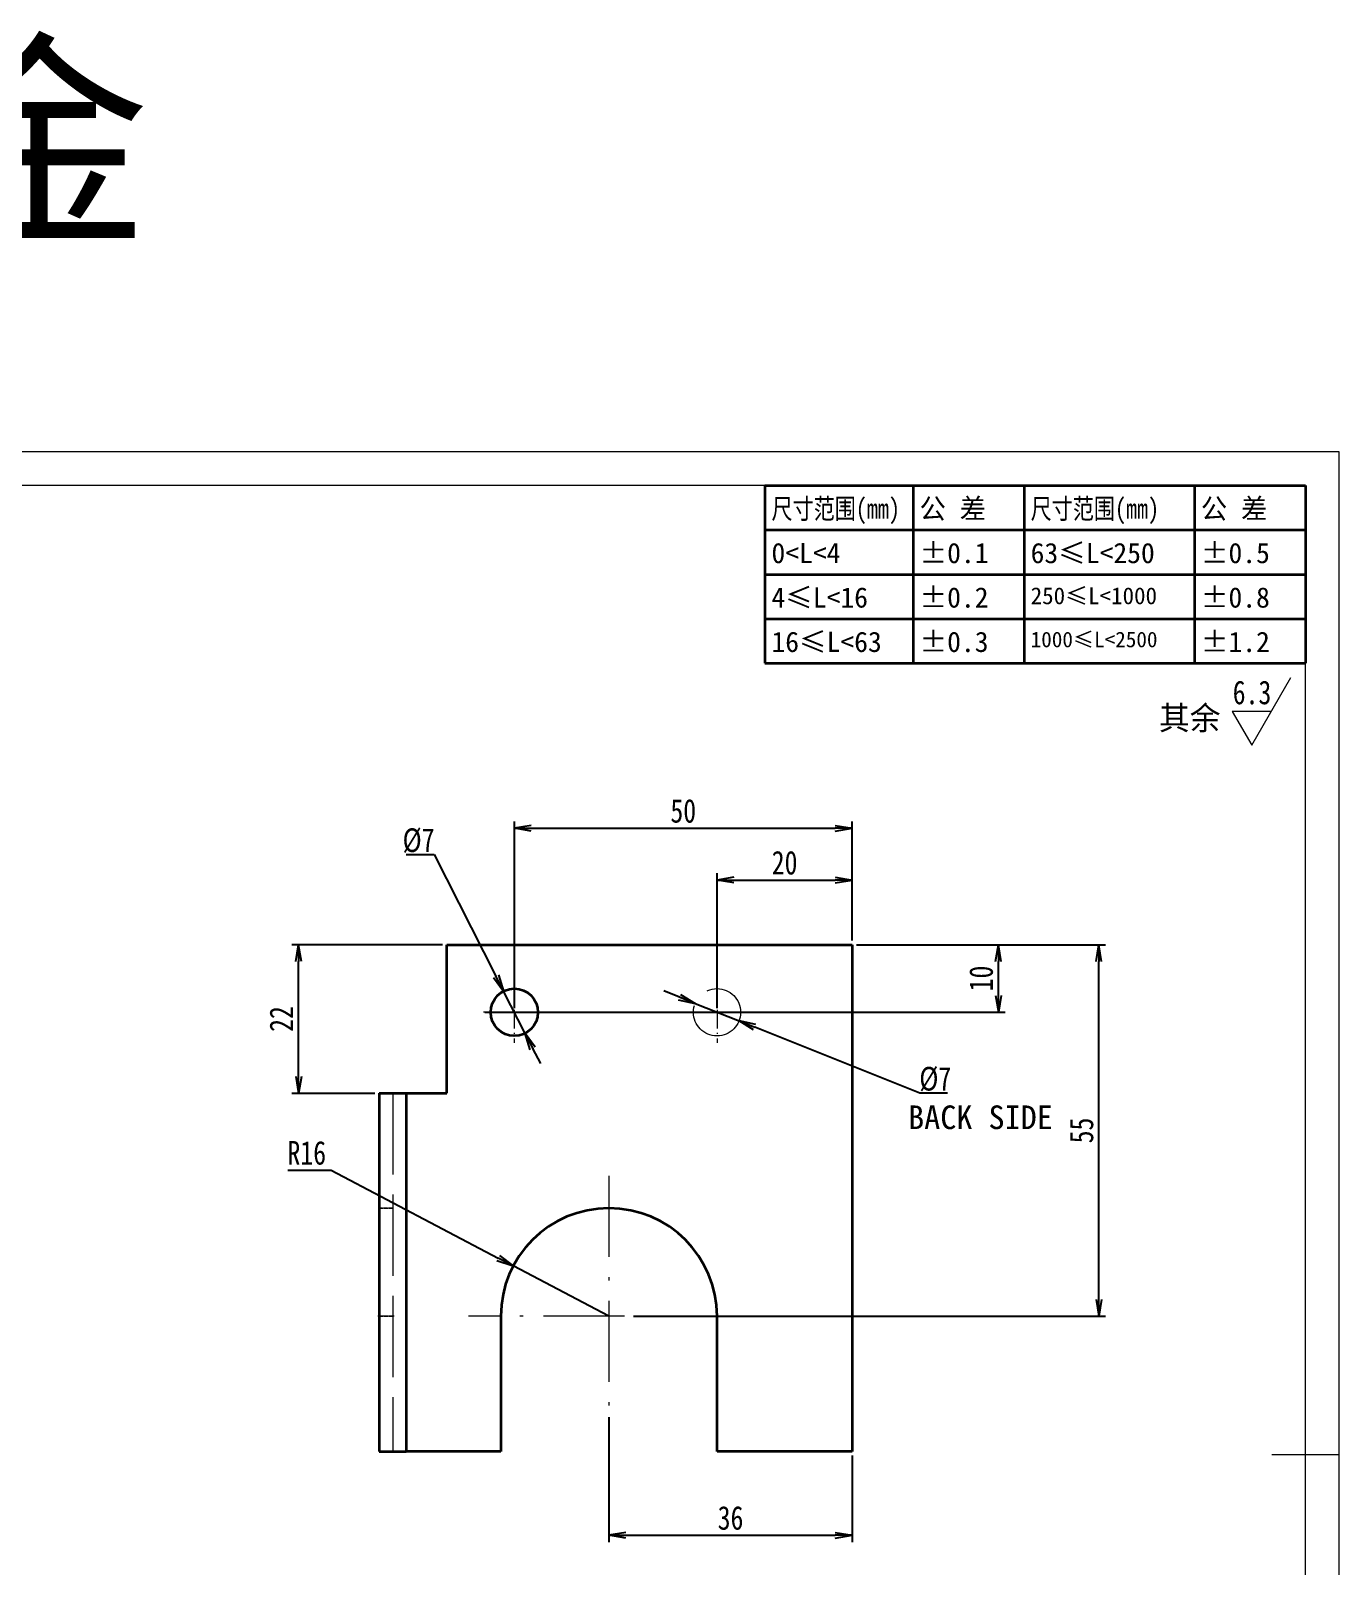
# Model space of a CAD drawing. Header units: millimetres. Extents: x -15766 to 80009, y -9701 to 15159.
# Drawn here: x -9466.4 to -9272.7, y 9018 to 9245.3 of the extents above; entities that cross this region are included whole.
import ezdxf
from ezdxf.enums import TextEntityAlignment as Align

# ---------------------------------------------------------------- set-up
doc = ezdxf.new("R2010")
doc.units = ezdxf.units.MM
for name, pattern in [('CENTER-HOKUTO_1', [16, 13, -1, 1, -1]), ('DASHDOT', [18.5, 12, -3, 0.5, -3]), ('DASHED', [15, 12, -3]), ('HIDDEN-HOKUTO_1', [2, 1, -1])]:
    doc.linetypes.add(name, pattern=pattern)
doc.layers.get('DEFPOINTS').update_dxf_attribs({"lineweight": 18})
for name, color, linetype, lineweight in [('AM_7', 2, 'CENTER-HOKUTO_1', 18), ('AM_HID', 1, 'HIDDEN-HOKUTO_1', 18), ('AM_VIS', 7, 'Continuous', 18), ('CDRAFT0', 7, 'Continuous', 18), ('DIM', 253, 'Continuous', 20), ('title_frame', 7, 'Continuous', 18), ('word_dim', 9, 'Continuous', 18), ('尺寸线层', 3, 'Continuous', 18), ('粗实线层', 7, 'Continuous', 35), ('粗实线层_1', 7, 'Continuous', 15)]:
    doc.layers.add(name, color=color, linetype=linetype, lineweight=lineweight)
doc.styles.add('DIM', font='', dxfattribs={"width": 0.8})
doc.styles.get('DIM').set_extended_font_data('NSimSun')
doc.dimstyles.new('1-1$0', dxfattribs={"dimtxt": 3.5, "dimasz": 2.5, "dimexe": 1, "dimexo": 0.625, "dimgap": 0.8, "dimtad": 1, "dimdsep": 46, "dimtxsty": 'DIM', "dimblk": 'OPEN', "dimcen": 0, "dimdle": 5, "dimclrd": 256, "dimclre": 256, "dimclrt": 3, "dimazin": 3, "dimtfac": 0.5, "dimtmove": 0, "dimatfit": 3, "dimldrblk": 'OPEN', "dimfxl": 0, "dimtolj": 1, "dimarcsym": 0})
doc.dimstyles.new('1-1$3', dxfattribs={"dimtxt": 3.5, "dimasz": 2.5, "dimexe": 1, "dimexo": 0.625, "dimgap": 0.3, "dimtad": 1, "dimtih": 1, "dimtoh": 1, "dimdsep": 46, "dimtxsty": 'DIM', "dimblk": 'OPEN', "dimcen": 0, "dimdle": 5, "dimclrd": 256, "dimclre": 256, "dimclrt": 3, "dimazin": 3, "dimtfac": 0.5, "dimtmove": 0, "dimatfit": 3, "dimldrblk": 'OPEN', "dimfxl": 0, "dimtolj": 1, "dimarcsym": 0})
doc.dimstyles.new('1-1$4', dxfattribs={"dimtxt": 3.5, "dimasz": 2.5, "dimexe": 1, "dimexo": 0.625, "dimgap": 0.8, "dimtad": 1, "dimtih": 1, "dimtoh": 1, "dimzin": 12, "dimdsep": 46, "dimtxsty": 'DIM', "dimblk": 'OPEN', "dimcen": 0, "dimdle": 5, "dimclrd": 256, "dimclre": 256, "dimclrt": 3, "dimazin": 3, "dimtfac": 0.5, "dimtmove": 0, "dimatfit": 3, "dimldrblk": 'OPEN', "dimfxl": 0, "dimtolj": 1, "dimarcsym": 0})

# ---------------------------------------------------------------- blocks, each defined once
blk = doc.blocks.new('*X1998')
at = {"layer": 'CDRAFT0'}
for p, q in [((420, 297), (0, 297)), ((420, 0), (420, 297))]:
    blk.add_line(p, q, dxfattribs=at)
at = {"layer": '粗实线层_1'}
for p, q in [((415, 292), (25, 292)), ((415, 5), (415, 292)), ((420, 148.5), (410, 148.5))]:
    blk.add_line(p, q, dxfattribs=at)
blk = doc.blocks.new('自由公差_1')
at = {"layer": '粗实线层'}
for p, q in [((-80, 0), (0, 0)), ((-80, 0), (-80, -26.3)), ((-58.08, 0), (-58.08, -26.3)), ((-41.64, 0), (-41.64, -26.3)), ((-16.44, 0), (-16.44, -26.3)), ((0, 0), (0, -26.3)), ((-80, -6.58), (0, -6.58)), ((-80, -13.15), (0, -13.15)), ((-80, -19.73), (0, -19.73)), ((-80, -26.3), (0, -26.3))]:
    blk.add_line(p, q, dxfattribs=at)
at = {"layer": '尺寸线层', "linetype": 'Continuous', "attachment_point": 1, "line_spacing_factor": 0.9}
for s, insert, char_height, width in [('{\\W0.8;尺寸范围(mm)}', (-79.04, -1.92), 3, 22.6032), ('公 差', (-57.12, -1.92), 3, 22.6032), ('{\\W0.8;尺寸范围(mm)}', (-40.68, -1.92), 3, 22.6032), ('公 差', (-15.48, -1.92), 3, 22.6032), ('0<L<4', (-79.04, -8.49), 3, 22.6032), ('%%P0.1', (-57.12, -8.49), 3, 12.7119), ('63≤L<250', (-40.68, -8.49), 3, 22.6032), ('%%P0.5', (-15.48, -8.49), 3, 12.5771), ('4≤L<16', (-79.04, -15.07), 3, 22.6032), ('%%P0.2', (-57.12, -15.07), 3, 12.4769), ('250≤L<1000', (-40.68, -15.07), 2.5, 22.6032), ('%%P0.8', (-15.48, -15.07), 3, 13.0759), ('16≤L<63', (-79.04, -21.64), 3, 22.6032), ('%%P0.3', (-57.12, -21.64), 3, 12.7119), ('1000≤L<2500', (-40.68, -21.64), 2.3, 22.6032), ('%%P1.2', (-15.48, -21.64), 3, 12.8764)]:
    blk.add_mtext(s, dxfattribs=dict(at, insert=insert, char_height=char_height, width=width))
blk = doc.blocks.new('_OPEN')
at = {"color": 0, "linetype": 'ByBlock', "lineweight": -2}
for p, q in [((-1, 0.166667), (0, 0)), ((-1, -0.166667), (0, 0)), ((0, 0), (-1, 0))]:
    blk.add_line(p, q, dxfattribs=at)
blk = doc.blocks.new('*D2122')
at = {"layer": 'DEFPOINTS', "color": 0, "transparency": 16777216}
for p in [(-9344.84, 9119.57), (-9344.84, 9110), (-9364.84, 9100)]:
    blk.add_point(p, dxfattribs=at)
at = {"layer": 'word_dim', "linetype": 'Continuous', "lineweight": -2, "transparency": 16777216}
for p, q in [((-9364.84, 9100.63), (-9364.84, 9120.57)), ((-9344.84, 9110.63), (-9344.84, 9120.57)), ((-9362.34, 9119.57), (-9347.34, 9119.57))]:
    blk.add_line(p, q, dxfattribs=at)
at = {"layer": 'word_dim', "lineweight": -2, "transparency": 16777216, "xscale": 2.5, "yscale": 2.5, "zscale": 2.5, "rotation": 180}
blk.add_blockref('_OPEN', (-9364.84, 9119.57), dxfattribs=at)
at = {"layer": 'word_dim', "lineweight": -2, "transparency": 16777216, "xscale": 2.5, "yscale": 2.5, "zscale": 2.5}
blk.add_blockref('_OPEN', (-9344.84, 9119.57), dxfattribs=at)
at = {"layer": 'word_dim', "color": 3, "transparency": 16777216, "insert": (-9354.84, 9122.12), "char_height": 3.5, "attachment_point": 5, "style": 'DIM'}
blk.add_mtext('\\A1;20', dxfattribs=at)
blk = doc.blocks.new('*D2123')
at = {"layer": 'DEFPOINTS', "color": 0, "transparency": 16777216}
for p in [(-9344.84, 9110), (-9323.19, 9110), (-9399.85, 9100)]:
    blk.add_point(p, dxfattribs=at)
at = {"layer": 'word_dim', "linetype": 'Continuous', "lineweight": -2, "transparency": 16777216}
for p, q in [((-9344.22, 9110), (-9322.19, 9110)), ((-9323.19, 9102.5), (-9323.19, 9107.5)), ((-9399.22, 9100), (-9322.19, 9100))]:
    blk.add_line(p, q, dxfattribs=at)
at = {"layer": 'word_dim', "lineweight": -2, "transparency": 16777216, "xscale": 2.5, "yscale": 2.5, "zscale": 2.5}
for p, rotation in [((-9323.19, 9110), 90), ((-9323.19, 9100), 270)]:
    blk.add_blockref('_OPEN', p, dxfattribs=dict(at, rotation=rotation))
at = {"layer": 'word_dim', "color": 3, "transparency": 16777216, "insert": (-9325.74, 9105), "char_height": 3.5, "attachment_point": 5, "rotation": 90, "style": 'DIM'}
blk.add_mtext('\\A1;10', dxfattribs=at)
blk = doc.blocks.new('*D2124')
at = {"layer": 'DEFPOINTS', "color": 0, "transparency": 16777216}
for p in [(-9344.84, 9110), (-9308.33, 9110), (-9377.84, 9055)]:
    blk.add_point(p, dxfattribs=at)
at = {"layer": 'word_dim', "linetype": 'Continuous', "lineweight": -2, "transparency": 16777216}
for p, q in [((-9344.22, 9110), (-9307.33, 9110)), ((-9308.33, 9057.5), (-9308.33, 9107.5)), ((-9377.22, 9055), (-9307.33, 9055))]:
    blk.add_line(p, q, dxfattribs=at)
at = {"layer": 'word_dim', "lineweight": -2, "transparency": 16777216, "xscale": 2.5, "yscale": 2.5, "zscale": 2.5}
for p, rotation in [((-9308.33, 9110), 90), ((-9308.33, 9055), 270)]:
    blk.add_blockref('_OPEN', p, dxfattribs=dict(at, rotation=rotation))
at = {"layer": 'word_dim', "color": 3, "transparency": 16777216, "insert": (-9310.88, 9082.5), "char_height": 3.5, "attachment_point": 5, "rotation": 90, "style": 'DIM'}
blk.add_mtext('\\A1;55', dxfattribs=at)
blk = doc.blocks.new('*D2125')
at = {"layer": 'DEFPOINTS', "color": 0, "transparency": 16777216}
for p in [(-9368.1, 9101.3), (-9361.59, 9098.71)]:
    blk.add_point(p, dxfattribs=at)
at = {"layer": 'word_dim', "linetype": 'Continuous', "lineweight": -2, "transparency": 16777216}
for p, q in [((-9370.42, 9102.23), (-9372.74, 9103.15)), ((-9368.1, 9101.3), (-9361.59, 9098.71)), ((-9334.85, 9088.04), (-9359.27, 9097.78)), ((-9330.71, 9088.04), (-9334.85, 9088.04))]:
    blk.add_line(p, q, dxfattribs=at)
at = {"layer": 'word_dim', "lineweight": -2, "transparency": 16777216, "xscale": 2.5, "yscale": 2.5, "zscale": 2.5}
for p, rotation in [((-9368.1, 9101.3), 338.2629018942089), ((-9361.59, 9098.71), 158.2629018942089)]:
    blk.add_blockref('_OPEN', p, dxfattribs=dict(at, rotation=rotation))
at = {"layer": 'word_dim', "color": 3, "transparency": 16777216, "insert": (-9332.54, 9090.09), "char_height": 3.5, "attachment_point": 5, "style": 'DIM'}
blk.add_mtext('\\A1;%%c7', dxfattribs=at)
blk = doc.blocks.new('*D2126')
at = {"layer": 'DEFPOINTS', "color": 0, "transparency": 16777216}
for p in [(-9396.43, 9103.12), (-9393.26, 9096.88)]:
    blk.add_point(p, dxfattribs=at)
at = {"layer": 'word_dim', "linetype": 'Continuous', "lineweight": -2, "transparency": 16777216}
for p, q in [((-9410.85, 9123.35), (-9406.71, 9123.35)), ((-9406.71, 9123.35), (-9397.56, 9105.35)), ((-9393.26, 9096.88), (-9396.43, 9103.12)), ((-9392.13, 9094.66), (-9390.99, 9092.43))]:
    blk.add_line(p, q, dxfattribs=at)
at = {"layer": 'word_dim', "lineweight": -2, "transparency": 16777216, "xscale": 2.5, "yscale": 2.5, "zscale": 2.5}
for p, rotation in [((-9396.43, 9103.12), 296.9466786970711), ((-9393.26, 9096.88), 116.9466786970712)]:
    blk.add_blockref('_OPEN', p, dxfattribs=dict(at, rotation=rotation))
at = {"layer": 'word_dim', "color": 3, "transparency": 16777216, "insert": (-9409.02, 9125.4), "char_height": 3.5, "attachment_point": 5, "style": 'DIM'}
blk.add_mtext('\\A1;%%c7', dxfattribs=at)
blk = doc.blocks.new('*D2127')
at = {"layer": 'DEFPOINTS', "color": 0, "transparency": 16777216}
for p in [(-9344.84, 9127.24), (-9344.84, 9110), (-9394.84, 9100)]:
    blk.add_point(p, dxfattribs=at)
at = {"layer": 'word_dim', "linetype": 'Continuous', "lineweight": -2, "transparency": 16777216}
for p, q in [((-9394.84, 9100.63), (-9394.84, 9128.24)), ((-9392.34, 9127.24), (-9347.34, 9127.24)), ((-9344.84, 9110.63), (-9344.84, 9128.24))]:
    blk.add_line(p, q, dxfattribs=at)
at = {"layer": 'word_dim', "lineweight": -2, "transparency": 16777216, "xscale": 2.5, "yscale": 2.5, "zscale": 2.5, "rotation": 180}
blk.add_blockref('_OPEN', (-9394.84, 9127.24), dxfattribs=at)
at = {"layer": 'word_dim', "lineweight": -2, "transparency": 16777216, "xscale": 2.5, "yscale": 2.5, "zscale": 2.5}
blk.add_blockref('_OPEN', (-9344.84, 9127.24), dxfattribs=at)
at = {"layer": 'word_dim', "color": 3, "transparency": 16777216, "insert": (-9369.84, 9129.79), "char_height": 3.5, "attachment_point": 5, "style": 'DIM'}
blk.add_mtext('\\A1;50', dxfattribs=at)
blk = doc.blocks.new('*D2128')
at = {"layer": 'DEFPOINTS', "color": 0, "transparency": 16777216}
for p in [(-9380.84, 9040.7), (-9344.84, 9035), (-9344.84, 9022.58)]:
    blk.add_point(p, dxfattribs=at)
at = {"layer": 'word_dim', "linetype": 'Continuous', "lineweight": -2, "transparency": 16777216}
for p, q in [((-9380.84, 9040.08), (-9380.84, 9021.58)), ((-9344.84, 9034.38), (-9344.84, 9021.58)), ((-9378.34, 9022.58), (-9347.34, 9022.58))]:
    blk.add_line(p, q, dxfattribs=at)
at = {"layer": 'word_dim', "lineweight": -2, "transparency": 16777216, "xscale": 2.5, "yscale": 2.5, "zscale": 2.5, "rotation": 180}
blk.add_blockref('_OPEN', (-9380.84, 9022.58), dxfattribs=at)
at = {"layer": 'word_dim', "lineweight": -2, "transparency": 16777216, "xscale": 2.5, "yscale": 2.5, "zscale": 2.5}
blk.add_blockref('_OPEN', (-9344.84, 9022.58), dxfattribs=at)
at = {"layer": 'word_dim', "color": 3, "transparency": 16777216, "insert": (-9362.84, 9025.13), "char_height": 3.5, "attachment_point": 5, "style": 'DIM'}
blk.add_mtext('\\A1;36', dxfattribs=at)
blk = doc.blocks.new('*D2129')
at = {"layer": 'DEFPOINTS', "color": 0, "transparency": 16777216}
for p in [(-9395.01, 9062.45), (-9380.84, 9055)]:
    blk.add_point(p, dxfattribs=at)
at = {"layer": 'word_dim', "linetype": 'Continuous', "lineweight": -2, "transparency": 16777216}
for p, q in [((-9428.39, 9076.62), (-9421.94, 9076.62)), ((-9421.94, 9076.62), (-9397.22, 9063.62)), ((-9380.84, 9055), (-9395.01, 9062.45))]:
    blk.add_line(p, q, dxfattribs=at)
at = {"layer": 'word_dim', "lineweight": -2, "transparency": 16777216, "xscale": 2.5, "yscale": 2.5, "zscale": 2.5, "rotation": 332.2534755863009}
blk.add_blockref('_OPEN', (-9395.01, 9062.45), dxfattribs=at)
at = {"layer": 'word_dim', "color": 3, "transparency": 16777216, "insert": (-9425.56, 9079.17), "char_height": 3.5, "attachment_point": 5, "style": 'DIM'}
blk.add_mtext('\\A1;R16', dxfattribs=at)
blk = doc.blocks.new('*D2130')
at = {"layer": 'DEFPOINTS', "color": 0, "transparency": 16777216}
for p in [(-9426.78, 9110), (-9404.84, 9110), (-9414.84, 9088)]:
    blk.add_point(p, dxfattribs=at)
at = {"layer": 'word_dim', "linetype": 'Continuous', "lineweight": -2, "transparency": 16777216}
for p, q in [((-9405.47, 9110), (-9427.78, 9110)), ((-9426.78, 9090.5), (-9426.78, 9107.5)), ((-9415.47, 9088), (-9427.78, 9088))]:
    blk.add_line(p, q, dxfattribs=at)
at = {"layer": 'word_dim', "lineweight": -2, "transparency": 16777216, "xscale": 2.5, "yscale": 2.5, "zscale": 2.5}
for p, rotation in [((-9426.78, 9110), 90), ((-9426.78, 9088), 270)]:
    blk.add_blockref('_OPEN', p, dxfattribs=dict(at, rotation=rotation))
at = {"layer": 'word_dim', "color": 3, "transparency": 16777216, "insert": (-9429.33, 9099), "char_height": 3.5, "attachment_point": 5, "rotation": 90, "style": 'DIM'}
blk.add_mtext('\\A1;22', dxfattribs=at)

msp = doc.modelspace()

# ---------------------------------------------------------------- linework, layer by layer
at = {"layer": 'AM_7', "color": 2, "linetype": 'DASHDOT', "lineweight": 13, "ltscale": 0.227502}
for p, q in [((-9394.8449, 9104.55322), (-9394.8449, 9095.45312)), ((-9364.8449, 9104.55322), (-9364.8449, 9095.45312))]:
    msp.add_line(p, q, dxfattribs=at)
at = {"layer": 'AM_7', "color": 2, "linetype": 'DASHDOT', "lineweight": 13, "ltscale": 0.22749}
for p, q in [((-9390.2951, 9100.00317), (-9399.3947, 9100.00317)), ((-9360.2951, 9100.00317), (-9369.3947, 9100.00317))]:
    msp.add_line(p, q, dxfattribs=at)
at = {"layer": 'AM_7', "color": 2, "linetype": 'DASHDOT', "lineweight": 13}
for p, q in [((-9380.8449, 9075.80322), (-9380.8449, 9034.20312)), ((-9360.0451, 9055.00317), (-9401.6447, 9055.00317))]:
    msp.add_line(p, q, dxfattribs=at)
at = {"layer": 'AM_7', "color": 2, "linetype": 'DASHDOT', "lineweight": 13, "ltscale": 0.06001}
msp.add_line((-9412.6447, 9055.00317), (-9415.0451, 9055.00317), dxfattribs=at)
at = {"layer": 'AM_HID', "color": 1, "linetype": 'DASHED', "lineweight": 13}
for p, q in [((-9412.8449, 9088.00317), (-9412.8449, 9035.00317)), ((-9410.8449, 9088.00317), (-9410.8449, 9035.00317)), ((-9410.8449, 9088.00317), (-9410.8449, 9035.00317)), ((-9410.8449, 9088.00317), (-9410.8449, 9035.00317))]:
    msp.add_line(p, q, dxfattribs=at)
at = {"layer": 'AM_HID', "color": 1, "linetype": 'DASHED', "lineweight": 13, "ltscale": 0.05}
for p, q in [((-9412.8449, 9071.00317), (-9414.8449, 9071.00317)), ((-9414.8449, 9071.00317), (-9412.8449, 9071.00317)), ((-9414.8449, 9055.00317), (-9412.8449, 9055.00317)), ((-9412.8449, 9055.00317), (-9414.8449, 9055.00317)), ((-9414.8449, 9055.00317), (-9412.8449, 9055.00317)), ((-9414.8449, 9055.00317), (-9412.8449, 9055.00317))]:
    msp.add_line(p, q, dxfattribs=at)
at = {"layer": 'AM_HID', "color": 1, "linetype": 'DASHED', "lineweight": 13}
msp.add_circle((-9364.8449, 9100.00317), 3.5, dxfattribs=at)
at = {"layer": 'AM_VIS', "lineweight": 35}
for p, q in [((-9404.8449, 9110.00317), (-9344.8449, 9110.00317)), ((-9404.8449, 9088.00317), (-9404.8449, 9110.00317)), ((-9344.8449, 9110.00317), (-9344.8449, 9035.00317)), ((-9414.8449, 9088.00317), (-9414.8449, 9035.00317)), ((-9410.8449, 9088.00317), (-9410.8449, 9035.00317)), ((-9396.8449, 9055.00317), (-9396.8449, 9035.00317)), ((-9364.8449, 9035.00317), (-9364.8449, 9055.00317)), ((-9344.8449, 9035.00317), (-9364.8449, 9035.00317))]:
    msp.add_line(p, q, dxfattribs=at)
at = {"layer": 'AM_VIS', "lineweight": 35, "ltscale": 0.1}
for p, q in [((-9414.8449, 9088.00317), (-9410.8449, 9088.00317)), ((-9414.8449, 9035.00317), (-9410.8449, 9035.00317))]:
    msp.add_line(p, q, dxfattribs=at)
at = {"layer": 'AM_VIS', "lineweight": 35, "ltscale": 0.15}
msp.add_line((-9410.8449, 9088.00317), (-9404.8449, 9088.00317), dxfattribs=at)
at = {"layer": 'AM_VIS', "lineweight": 35, "ltscale": 0.35}
msp.add_line((-9396.8449, 9035.00317), (-9410.8449, 9035.00317), dxfattribs=at)
at = {"layer": 'AM_VIS', "lineweight": 35}
msp.add_circle((-9394.8449, 9100.00317), 3.5, dxfattribs=at)
msp.add_arc((-9380.8449, 9055.00317), 16, 0, 179.999995, dxfattribs=at)
at = {"layer": 'DIM'}
for p, q in [((-9285.68823, 9139.5456), (-9279.91473, 9149.5456)), ((-9282.80148, 9144.5456), (-9288.57498, 9144.5456)), ((-9288.57498, 9144.5456), (-9285.68823, 9139.5456))]:
    msp.add_line(p, q, dxfattribs=at)

# ---------------------------------------------------------------- block references
at = {"layer": 'title_frame'}
for name, p in [('*X1998', (-9692.74335, 8885.97315)), ('自由公差_1', (-9277.74335, 9177.97315))]:
    msp.add_blockref(name, p, dxfattribs=at)

# ---------------------------------------------------------------- texts
at = {"layer": 'DIM', "color": 2, "style": 'DIM', "width": 0.8}
msp.add_attdef('6.3', text='0.0', height=3.5, dxfattribs=at).set_placement((-9282.80148, 9144.5456), align=Align.BOTTOM_RIGHT)
at = {"layer": 'word_dim', "color": 3, "insert": (-9513.88064, 9241.34815), "char_height": 25, "width": 116.6634772, "attachment_point": 1}
msp.add_mtext('钣金', dxfattribs=at)
at = {"layer": 'word_dim', "linetype": 'Continuous', "insert": (-9299.42819, 9145.31145), "char_height": 3.5, "width": 10.860604, "attachment_point": 1}
msp.add_mtext('{\\C3;其余}', dxfattribs=at)
at = {"layer": 'word_dim', "color": 3, "insert": (-9336.56559, 9082.64764), "char_height": 3.5, "attachment_point": 7}
msp.add_mtext('BACK SIDE', dxfattribs=at)

# ---------------------------------------------------------------- dimensions: what is measured, and where the dimension line sits
at = {"layer": 'word_dim', "color": 3, "true_color": 0x00ff00}
for base, p1, p2, picture, middle in [((-9344.8449, 9127.23649), (-9394.8449, 9100.00317), (-9344.8449, 9110.00469), '*D2127', (-9369.8449, 9129.78649)), ((-9344.8449, 9119.57), (-9364.84094, 9100.00317), (-9344.8449, 9110.00469), '*D2122', (-9354.84292, 9122.12)), ((-9344.8449, 9022.58273), (-9380.84441, 9040.70325), (-9344.8449, 9035.00317), '*D2128', (-9362.84466, 9025.13273))]:
    dim = msp.add_linear_dim(base=base, p1=p1, p2=p2, dimstyle='1-1$0', dxfattribs=at)
    dim.commit()
    dim.dimension.update_dxf_attribs({"geometry": picture, "text_midpoint": middle})
for p1, p2, picture, middle in [((-9393.25981, 9096.88475), (-9396.43194, 9103.12475), '*D2126', (-9409.01855, 9123.35243)), ((-9368.09587, 9101.30091), (-9361.59362, 9098.70847), '*D2125', (-9332.54341, 9088.04472))]:
    dim = msp.add_diameter_dim_2p(p1=p1, p2=p2, dimstyle='1-1$3', override={"dimpost": '%%c<>'}, dxfattribs=at)
    dim.commit()
    dim.dimension.update_dxf_attribs({"geometry": picture, "text_midpoint": middle, "dimtype": 163})
for base, p1, p2, picture, middle in [((-9426.78383, 9110.00317), (-9414.8449, 9088.00317), (-9404.8449, 9110.00317), '*D2130', (-9429.33383, 9099.00317)), ((-9323.18878, 9110.00469), (-9399.84685, 9100.00475), (-9344.8449, 9110.00469), '*D2123', (-9325.73878, 9105.00472)), ((-9308.32795, 9110.00317), (-9377.84344, 9055.00323), (-9344.8449, 9110.00317), '*D2124', (-9310.87795, 9082.5032))]:
    dim = msp.add_linear_dim(base=base, p1=p1, p2=p2, angle=90, dimstyle='1-1$0', dxfattribs=at)
    dim.commit()
    dim.dimension.update_dxf_attribs({"geometry": picture, "text_midpoint": middle})
dim = msp.add_radius_dim(center=(-9380.8449, 9055.00317), mpoint=(-9395.00515, 9062.45215), dimstyle='1-1$4', dxfattribs=at)
dim.commit()
dim.dimension.update_dxf_attribs({"geometry": '*D2129', "text_midpoint": (-9425.56288, 9076.62093), "dimtype": 164})

doc.saveas('drawing.dxf')
